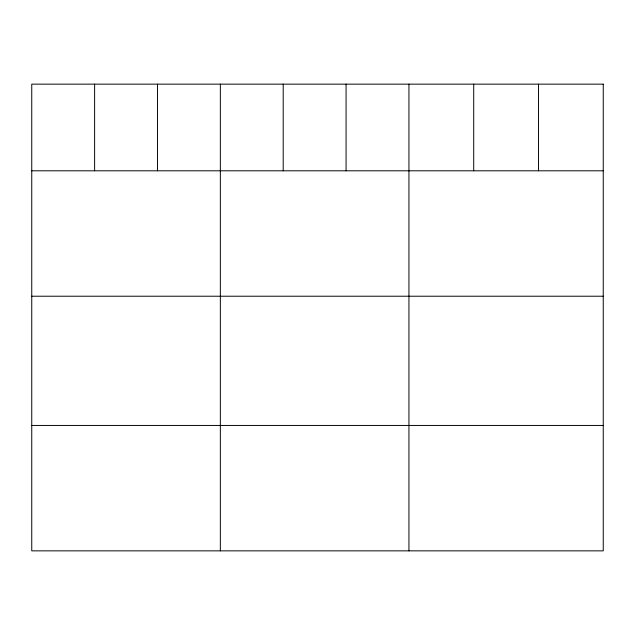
<?xml version="1.0" encoding="UTF-8"?>
<svg xmlns="http://www.w3.org/2000/svg" width="635" height="635" viewBox="0 0 635 635"><rect width="100%" height="100%" fill="white"/><g stroke="black" fill="none" stroke-linecap="round" stroke-linejoin="round"><path stroke-width="0.95" d="M31.75 170.807L603.25 170.807M31.75 296.22L603.25 296.22M31.75 425.442L603.25 425.442M538.48 84.145L538.48 170.807M473.71 84.145L473.71 170.807M408.94 84.145L408.94 550.855M346.075 84.145L346.075 170.807M283.21 84.145L283.21 170.807M220.345 84.145L220.345 550.855M157.48 84.145L157.48 170.807M94.615 84.145L94.615 170.807M603.25 84.145L31.75 84.145L31.75 550.855L603.25 550.855L603.25 84.145"/></g></svg>
